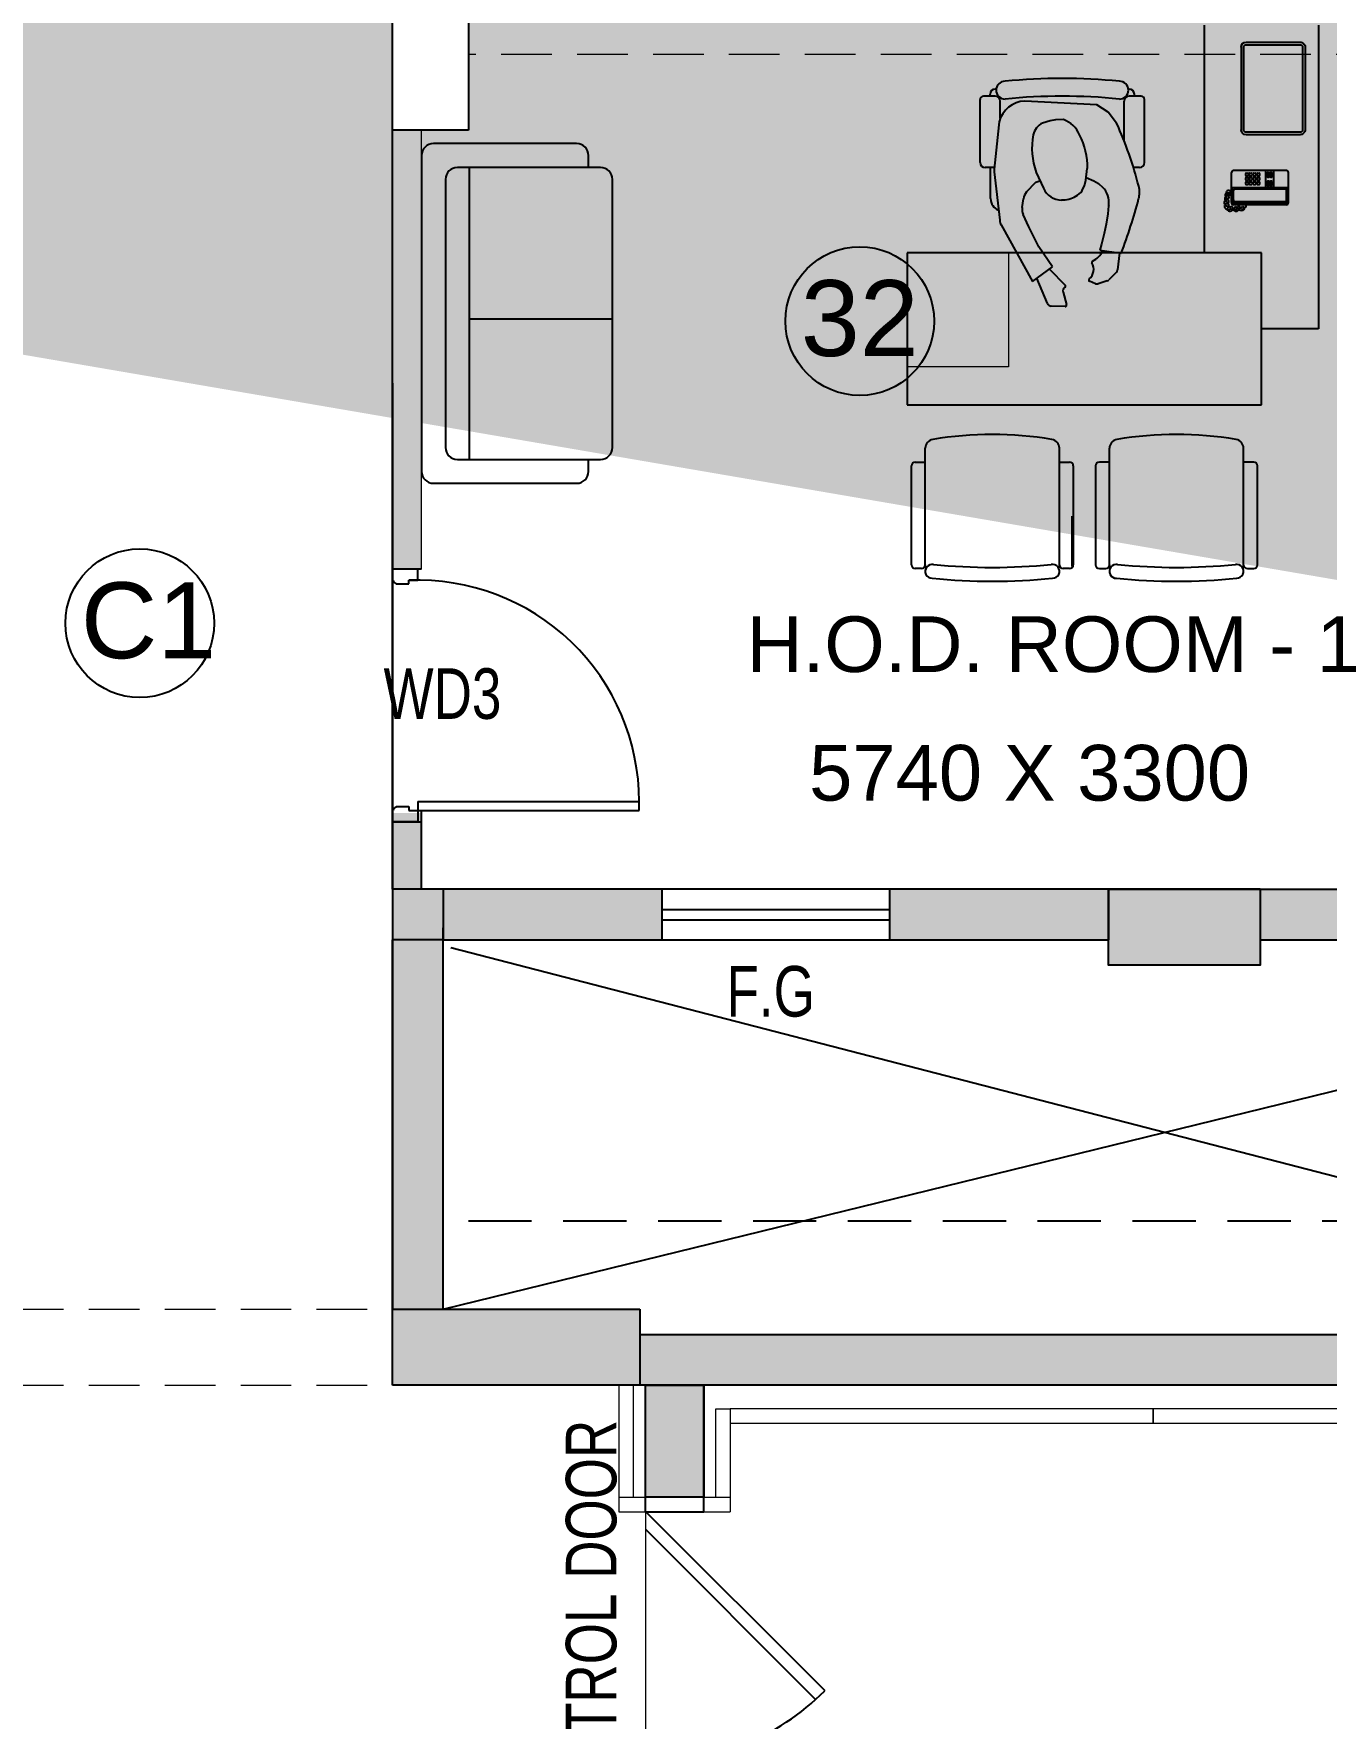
# Model space of a CAD drawing. Extents: x 11034434 to 11724204, y -4674497 to -3911811.
# Drawn here: x 11299033 to 11304142, y -4651018 to -4644360 of the extents above; entities that cross this region are included whole.
import ezdxf

# ---------------------------------------------------------------- set-up
doc = ezdxf.new("R2010")
doc.units = 0
doc.header["$MEASUREMENT"] = 0
for name, pattern in [('CENTER', [0]), ('DASHED', [0.75, 0.5, -0.25]), ('HIDDEN', [0.375, 0.25, -0.125])]:
    doc.linetypes.add(name, pattern=pattern)
doc.layers.get('0').update_dxf_attribs({"color": 251, "linetype": 'CONTINUOUS'})
doc.layers.add('0.0', color=251, linetype='CONTINUOUS', lineweight=0)
doc.layers.add('WALL PANEL', color=7, linetype='CONTINUOUS', lineweight=15)
for name, color, linetype in [('BEAM', 251, 'CONTINUOUS'), ('HATCH', 251, 'CONTINUOUS'), ('HS', 251, 'CONTINUOUS')]:
    doc.layers.add(name, color=color, linetype=linetype)
doc.styles.add('ARIAL', font='arial.ttf', dxfattribs={"width": 0.75})
doc.styles.get("Standard").update_dxf_attribs({"font": 'arial.ttf'})

# ---------------------------------------------------------------- blocks, each defined once
blk = doc.blocks.new('*U178')
at = {"layer": 'HATCH', "color": 251, "ltscale": 500}
blk.add_lwpolyline([(11053324, -3912520.4), (11053924, -3912520.4), (11053924, -3912820.4), (11053324, -3912820.4)], close=True, dxfattribs=at)

msp = doc.modelspace()

# ---------------------------------------------------------------- hatches: boundary and pattern name
at = {"ltscale": 500}
for points in [[(11300650.7, -4647942), (11300450.7, -4647942), (11300450.7, -4649402), (11300650.7, -4649402)], [(11301428.9, -4649502), (11306480.7, -4649502), (11306480.7, -4649702), (11301428.9, -4649702)]]:
    msp.add_hatch(color=256, dxfattribs=at).paths.add_polyline_path(points)
at = {"layer": 'HATCH', "ltscale": 500}
h = msp.add_hatch(color=251, dxfattribs=at)
h.dxf.hatch_style = 1
h.paths.add_polyline_path([(11284390.7, -4648802), (11284690.7, -4648802), (11284690.7, -4649702), (11284390.7, -4649702)])
h.paths.add_polyline_path([(11327800.7, -4652667), (11328700.7, -4652667), (11328700.7, -4652967), (11327800.7, -4652967)])
h.paths.add_polyline_path([(11302215.7, -4658732), (11302515.7, -4658732), (11302515.7, -4659632), (11302215.7, -4659632)])
h.paths.add_polyline_path([(11324600.7, -4658732), (11325200.7, -4658732), (11325200.7, -4659032), (11324600.7, -4659032)])
h.paths.add_polyline_path([(11280960.7, -4640612), (11281710.7, -4640612), (11281710.7, -4640912), (11280960.7, -4640912)])
h.paths.add_polyline_path([(11280960.7, -4644142), (11281860.7, -4644142), (11281860.7, -4644442), (11280960.7, -4644442)])
h.paths.add_polyline_path([(11317942.4, -4658632), (11318770.7, -4658632), (11318770.7, -4658932), (11317942.4, -4658932)])
h.paths.add_polyline_path([(11294185.7, -4658032), (11294485.7, -4658032), (11294485.7, -4658932), (11294185.7, -4658932)])
h.paths.add_polyline_path([(11288015.7, -4658182), (11288315.7, -4658182), (11288315.7, -4658932), (11288015.7, -4658932)])
h.paths.add_polyline_path([(11287690.7, -4658957), (11287990.7, -4658957), (11287990.7, -4659707), (11287690.7, -4659707)])
h.paths.add_polyline_path([(11280960.7, -4629742), (11281710.7, -4629742), (11281710.7, -4630042), (11280960.7, -4630042)])
h.paths.add_polyline_path([(11327800.7, -4629742), (11328700.7, -4629742), (11328700.7, -4630042), (11327800.7, -4630042)])
h.paths.add_polyline_path([(11280860.7, -4648802), (11281160.7, -4648802), (11281160.7, -4649702), (11280860.7, -4649702)])
h.paths.add_polyline_path([(11287690.7, -4658182), (11287990.7, -4658182), (11287990.7, -4658932), (11287690.7, -4658932)])
h.paths.add_polyline_path([(11327700.7, -4616012), (11328000.7, -4616012), (11328000.7, -4615033.7), (11327700.7, -4615033.7)])
h.paths.add_polyline_path([(11280960.7, -4637012), (11281710.7, -4637012), (11281710.7, -4637312), (11280960.7, -4637312)])
h.paths.add_polyline_path([(11309415.7, -4658732), (11309715.7, -4658732), (11309715.7, -4659632), (11309415.7, -4659632)])
h.paths.add_polyline_path([(11327800.7, -4609782), (11328700.7, -4609782), (11328700.7, -4610082), (11327800.7, -4610082)])
h.paths.add_polyline_path([(11327800.7, -4626142), (11328700.7, -4626142), (11328700.7, -4626442), (11327800.7, -4626442)])
h.paths.add_polyline_path([(11280960.7, -4633412), (11281710.7, -4633412), (11281710.7, -4633712), (11280960.7, -4633712)])
h.paths.add_polyline_path([(11313015.7, -4652702), (11313315.7, -4652702), (11313315.7, -4653602), (11313015.7, -4653602)])
h.paths.add_polyline_path([(11327800.7, -4633412), (11328700.7, -4633412), (11328700.7, -4633712), (11327800.7, -4633712)])
h.paths.add_polyline_path([(11286005.7, -4619012), (11286305.7, -4619012), (11286305.7, -4619612), (11286005.7, -4619612)])
h.paths.add_polyline_path([(11280960.7, -4619012), (11281860.7, -4619012), (11281860.7, -4619312), (11280960.7, -4619312)])
h.paths.add_polyline_path([(11327800.7, -4619012), (11328600.7, -4619012), (11328600.7, -4619312), (11327800.7, -4619312)])
h.paths.add_polyline_path([(11324600.7, -4647742), (11325299.6, -4647742), (11325299.6, -4648042), (11324600.7, -4648042)])
h.paths.add_polyline_path([(11321770.7, -4658632), (11322598.9, -4658632), (11322598.9, -4658932), (11321770.7, -4658932)])
h.paths.add_polyline_path([(11327800.7, -4640612), (11328700.7, -4640612), (11328700.7, -4640912), (11327800.7, -4640912)])
h.paths.add_polyline_path([(11286005.7, -4615412), (11286305.7, -4615412), (11286305.7, -4616012), (11286005.7, -4616012)])
h.paths.add_polyline_path([(11286330.7, -4615412), (11286630.7, -4615412), (11286630.7, -4616012), (11286330.7, -4616012)])
h.paths.add_polyline_path([(11282340.7, -4615112), (11282640.7, -4615112), (11282640.7, -4616012), (11282340.7, -4616012)])
h.paths.add_polyline_path([(11327800.7, -4658632), (11328700.7, -4658632), (11328700.7, -4658932), (11327800.7, -4658932)])
h.paths.add_polyline_path([(11300450.7, -4607482), (11300750.7, -4607482), (11300750.7, -4608382), (11300450.7, -4608382)])
h.paths.add_polyline_path([(11306480.7, -4607482), (11306780.7, -4607482), (11306780.7, -4608382), (11306480.7, -4608382)])
h.paths.add_polyline_path([(11284390.7, -4658182), (11284690.7, -4658182), (11284690.7, -4658932), (11284390.7, -4658932)])
h.paths.add_polyline_path([(11286330.7, -4619012), (11286630.7, -4619012), (11286630.7, -4619612), (11286330.7, -4619612)])
h.paths.add_polyline_path([(11297150.7, -4607482), (11297450.7, -4607482), (11297450.7, -4608382), (11297150.7, -4608382)])
h.paths.add_polyline_path([(11282340.7, -4609232), (11282640.7, -4609232), (11282640.7, -4609982), (11282340.7, -4609982)])
h.paths.add_polyline_path([(11286005.7, -4622612), (11286305.7, -4622612), (11286305.7, -4623212), (11286005.7, -4623212)])
h.paths.add_polyline_path([(11286330.7, -4623212), (11286630.7, -4623212), (11286630.7, -4622612), (11286330.7, -4622612)])
h.paths.add_polyline_path([(11284390.7, -4643692), (11284690.7, -4643692), (11284690.7, -4644442), (11284390.7, -4644442)])
h.paths.add_polyline_path([(11286005.7, -4609232), (11286305.7, -4609232), (11286305.7, -4609982), (11286005.7, -4609982)])
h.paths.add_polyline_path([(11283940.7, -4658957), (11284690.7, -4658957), (11284690.7, -4659257), (11283940.7, -4659257)])
h.paths.add_polyline_path([(11313015.7, -4658732), (11313315.7, -4658732), (11313315.7, -4659632), (11313015.7, -4659632)])
h.paths.add_polyline_path([(11284390.7, -4652702), (11284690.7, -4652702), (11284690.7, -4653452), (11284390.7, -4653452)])
h.paths.add_polyline_path([(11305815.7, -4658732), (11306115.7, -4658732), (11306115.7, -4659632), (11305815.7, -4659632)])
h.paths.add_polyline_path([(11327800.7, -4622612), (11328700.7, -4622612), (11328700.7, -4622912), (11327800.7, -4622912)])
h.paths.add_polyline_path([(11280960.7, -4626142), (11281710.7, -4626142), (11281710.7, -4626442), (11280960.7, -4626442)])
h.paths.add_polyline_path([(11321770.7, -4658957), (11322370.7, -4658957), (11322370.7, -4659257), (11321770.7, -4659257)])
h.paths.add_polyline_path([(11280685.7, -4658957), (11281435.7, -4658957), (11281435.7, -4659257), (11280685.7, -4659257)])
h.paths.add_polyline_path([(11318170.7, -4658957), (11318770.7, -4658957), (11318770.7, -4659257), (11318170.7, -4659257)])
h.paths.add_polyline_path([(11281860.7, -4622612), (11280960.7, -4622612), (11280960.7, -4622912), (11281860.7, -4622912)])
h.paths.add_polyline_path([(11294185.7, -4652702), (11294485.7, -4652702), (11294485.7, -4653602), (11294185.7, -4653602)])
h.paths.add_polyline_path([(11298615.7, -4658732), (11298915.7, -4658732), (11298915.7, -4659632), (11298615.7, -4659632)])
h.paths.add_polyline_path([(11318470.7, -4652702), (11318770.7, -4652702), (11318770.7, -4653602), (11318470.7, -4653602)])
h.paths.add_polyline_path([(11327800.7, -4644142), (11328700.7, -4644142), (11328700.7, -4644442), (11327800.7, -4644442)])
h.paths.add_polyline_path([(11327800.7, -4649402), (11328778.9, -4649402), (11328778.9, -4649702), (11327800.7, -4649702)])
h.paths.add_polyline_path([(11288760.7, -4609082), (11289060.7, -4609082), (11289060.7, -4609982), (11288760.7, -4609982)])
edge = h.paths.add_edge_path()
edge.add_line((11309265.7, -4609082), (11309265.7, -4609982))
edge.add_line((11321770.7, -4649702), (11322748.9, -4649702))
edge.add_line((11287690.7, -4643692), (11287690.7, -4644442))
edge.add_line((11309565.7, -4616012), (11309565.7, -4615112))
edge.add_line((11287990.7, -4653452), (11287990.7, -4652702))
edge.add_line((11288015.7, -4652702), (11288015.7, -4653452))
h.paths.add_polyline_path([(11306480.7, -4649402), (11307380.7, -4649402), (11307380.7, -4649702), (11306480.7, -4649702)], flags=17)
h.paths.add_polyline_path([(11291120.7, -4648802), (11291420.7, -4648802), (11291420.7, -4649702), (11291120.7, -4649702)], flags=17)
h.paths.add_polyline_path([(11288015.7, -4648952), (11288315.7, -4648952), (11288315.7, -4649702), (11288015.7, -4649702)], flags=17)
h.paths.add_polyline_path([(11288015.7, -4652702), (11288315.7, -4652702), (11288315.7, -4653452), (11288015.7, -4653452)], flags=17)
h.paths.add_polyline_path([(11296472.4, -4649402), (11297450.7, -4649402), (11297450.7, -4649702), (11296472.4, -4649702)], flags=17)
h.paths.add_polyline_path([(11298276.5, -4652702), (11299254.8, -4652702), (11299254.8, -4653002), (11298276.5, -4653002)], flags=17)
h.paths.add_polyline_path([(11311840.7, -4649402), (11312740.7, -4649402), (11312740.7, -4649702), (11311840.7, -4649702)], flags=17)
h.paths.add_polyline_path([(11300450.7, -4649402), (11301428.9, -4649402), (11301428.9, -4649702), (11300450.7, -4649702)], flags=17)
h.paths.add_polyline_path([(11317870.7, -4649402), (11318770.7, -4649402), (11318770.7, -4649702), (11317870.7, -4649702)], flags=17)
h.paths.add_polyline_path([(11287690.7, -4648952), (11287990.7, -4648952), (11287990.7, -4649702), (11287690.7, -4649702)], flags=17)
h.paths.add_polyline_path([(11287690.7, -4652702), (11287990.7, -4652702), (11287990.7, -4653452), (11287690.7, -4653452)], flags=17)
h.paths.add_polyline_path([(11311840.7, -4622612), (11312740.7, -4622612), (11312740.7, -4622912), (11311840.7, -4622912)], flags=17)
h.paths.add_polyline_path([(11306480.7, -4615412), (11306780.7, -4615412), (11306780.7, -4616012), (11306480.7, -4616012)], flags=16)
h.paths.add_polyline_path([(11306480.7, -4629742), (11307380.7, -4629742), (11307380.7, -4630042), (11306480.7, -4630042)], flags=17)
h.paths.add_polyline_path([(11303250.7, -4613552), (11303850.7, -4613552), (11303850.7, -4613852), (11303250.7, -4613852)], flags=17)
h.paths.add_polyline_path([(11303250.7, -4615712), (11303850.7, -4615712), (11303850.7, -4616012), (11303250.7, -4616012)], flags=16)
h.paths.add_polyline_path([(11311840.7, -4644142), (11312740.7, -4644142), (11312740.7, -4644442), (11311840.7, -4644442)], flags=17)
h.paths.add_polyline_path([(11287690.7, -4643692), (11287990.7, -4643692), (11287990.7, -4644442), (11287690.7, -4644442)], flags=17)
h.paths.add_polyline_path([(11297450.7, -4633712), (11296550.7, -4633712), (11296550.7, -4633412), (11297450.7, -4633412)], flags=17)
h.paths.add_polyline_path([(11290520.7, -4640612), (11291420.7, -4640612), (11291420.7, -4640912), (11290520.7, -4640912)], flags=17)
h.paths.add_polyline_path([(11297150.7, -4643842), (11297450.7, -4643842), (11297450.7, -4644742), (11297150.7, -4644742)], flags=17)
h.paths.add_polyline_path([(11290520.7, -4644142), (11291420.7, -4644142), (11291420.7, -4644442), (11290520.7, -4644442)], flags=17)
h.paths.add_polyline_path([(11306480.7, -4640612), (11307380.7, -4640612), (11307380.7, -4640912), (11306480.7, -4640912)], flags=17)
h.paths.add_polyline_path([(11288015.7, -4643692), (11288315.7, -4643692), (11288315.7, -4644442), (11288015.7, -4644442)], flags=17)
h.paths.add_polyline_path([(11290520.7, -4637012), (11291420.7, -4637012), (11291420.7, -4637312), (11290520.7, -4637312)], flags=17)
h.paths.add_polyline_path([(11311840.7, -4626142), (11312740.7, -4626142), (11312740.7, -4626442), (11311840.7, -4626442)], flags=17)
h.paths.add_polyline_path([(11311840.7, -4637012), (11312740.7, -4637012), (11312740.7, -4637312), (11311840.7, -4637312)], flags=17)
h.paths.add_polyline_path([(11311840.7, -4633412), (11312740.7, -4633412), (11312740.7, -4633712), (11311840.7, -4633712)], flags=17)
h.paths.add_polyline_path([(11315340.7, -4647742), (11315940.7, -4647742), (11315940.7, -4648042), (11315340.7, -4648042)], flags=17)
h.paths.add_polyline_path([(11321770.7, -4629742), (11322670.7, -4629742), (11322670.7, -4630042), (11321770.7, -4630042)], flags=17)
h.paths.add_polyline_path([(11317870.7, -4629742), (11318770.7, -4629742), (11318770.7, -4630042), (11317870.7, -4630042)], flags=17)
h.paths.add_polyline_path([(11300450.7, -4636712), (11300750.7, -4636712), (11300750.7, -4637612), (11300450.7, -4637612)], flags=17)
h.paths.add_polyline_path([(11306480.7, -4637012), (11307380.7, -4637012), (11307380.7, -4637312), (11306480.7, -4637312)], flags=17)
h.paths.add_polyline_path([(11321770.7, -4649402), (11322748.9, -4649402), (11322748.9, -4649702), (11321770.7, -4649702)], flags=17)
h.paths.add_polyline_path([(11297150.7, -4636712), (11297450.7, -4636712), (11297450.7, -4637612), (11297150.7, -4637612)], flags=17)
h.paths.add_polyline_path([(11318470.7, -4636712), (11318770.7, -4636712), (11318770.7, -4637612), (11318470.7, -4637612)], flags=17)
h.paths.add_polyline_path([(11300450.7, -4629742), (11301350.7, -4629742), (11301350.7, -4630042), (11300450.7, -4630042)], flags=17)
h.paths.add_polyline_path([(11313568.2, -4615712), (11314468.2, -4615712), (11314468.2, -4616012), (11313568.2, -4616012)], flags=17)
h.paths.add_polyline_path([(11317870.7, -4615712), (11318770.7, -4615712), (11318770.7, -4616012), (11317870.7, -4616012)], flags=17)
h.paths.add_polyline_path([(11321770.7, -4615712), (11322670.7, -4615712), (11322670.7, -4616012), (11321770.7, -4616012)], flags=17)
h.paths.add_polyline_path([(11306480.7, -4633412), (11307380.7, -4633412), (11307380.7, -4633712), (11306480.7, -4633712)], flags=17)
h.paths.add_polyline_path([(11300450.7, -4633412), (11301350.7, -4633412), (11301350.7, -4633712), (11300450.7, -4633712)], flags=17)
h.paths.add_polyline_path([(11294020.7, -4647742), (11294620.7, -4647742), (11294620.7, -4648042), (11294020.7, -4648042)], flags=17)
h.paths.add_polyline_path([(11306480.7, -4622612), (11307380.7, -4622612), (11307380.7, -4622912), (11306480.7, -4622912)], flags=17)
h.paths.add_polyline_path([(11290520.7, -4633412), (11291420.7, -4633412), (11291420.7, -4633712), (11290520.7, -4633712)], flags=17)
h.paths.add_polyline_path([(11321770.7, -4633412), (11322670.7, -4633412), (11322670.7, -4633712), (11321770.7, -4633712)], flags=17)
h.paths.add_polyline_path([(11317870.7, -4633412), (11318770.7, -4633412), (11318770.7, -4633712), (11317870.7, -4633712)], flags=17)
h.paths.add_polyline_path([(11321770.7, -4636712), (11322070.7, -4636712), (11322070.7, -4637612), (11321770.7, -4637612)], flags=17)
h.paths.add_polyline_path([(11300450.7, -4640312), (11300750.7, -4640312), (11300750.7, -4641212), (11300450.7, -4641212)], flags=17)
h.paths.add_polyline_path([(11321770.7, -4643842), (11322070.7, -4643842), (11322070.7, -4644742), (11321770.7, -4644742)], flags=17)
h.paths.add_polyline_path([(11306480.7, -4626142), (11307380.7, -4626142), (11307380.7, -4626442), (11306480.7, -4626442)], flags=17)
h.paths.add_polyline_path([(11318470.7, -4625842), (11318770.7, -4625842), (11318770.7, -4626742), (11318470.7, -4626742)], flags=17)
h.paths.add_polyline_path([(11321770.7, -4625842), (11322070.7, -4625842), (11322070.7, -4626742), (11321770.7, -4626742)], flags=17)
h.paths.add_polyline_path([(11296550.7, -4629742), (11297450.7, -4629742), (11297450.7, -4630042), (11296550.7, -4630042)], flags=17)
h.paths.add_polyline_path([(11311645.4, -4629741.8), (11312740.7, -4629742), (11312740.7, -4630042), (11311645.4, -4630041.8)], flags=17)
h.paths.add_polyline_path([(11290520.7, -4629742), (11291420.7, -4629742), (11291420.7, -4630042), (11290520.7, -4630042)], flags=17)
h.paths.add_polyline_path([(11305476.5, -4652702), (11306454.8, -4652702), (11306454.8, -4653002), (11305476.5, -4653002)], flags=17)
h.paths.add_polyline_path([(11297150.7, -4640312), (11297450.7, -4640312), (11297450.7, -4641212), (11297150.7, -4641212)], flags=17)
h.paths.add_polyline_path([(11293005.7, -4609982), (11293305.7, -4609982), (11293305.7, -4609182), (11293005.7, -4609182)], flags=17)
h.paths.add_polyline_path([(11321770.7, -4622312), (11322070.7, -4622312), (11322070.7, -4623212), (11321770.7, -4623212)], flags=17)
h.paths.add_polyline_path([(11297150.7, -4612952), (11297450.7, -4612952), (11297450.7, -4613852), (11297150.7, -4613852)], flags=17)
h.paths.add_polyline_path([(11311840.7, -4619012), (11312740.7, -4619012), (11312740.7, -4619312), (11311840.7, -4619312)], flags=17)
h.paths.add_polyline_path([(11306480.7, -4612952), (11306780.7, -4612952), (11306780.7, -4613852), (11306480.7, -4613852)], flags=17)
h.paths.add_polyline_path([(11293005.7, -4615112), (11293305.7, -4615112), (11293305.7, -4616012), (11293005.7, -4616012)], flags=17)
h.paths.add_polyline_path([(11309265.7, -4615112), (11309565.7, -4615112), (11309565.7, -4616012), (11309265.7, -4616012)], flags=16)
h.paths.add_polyline_path([(11290520.7, -4619012), (11291420.7, -4619012), (11291420.7, -4619312), (11290520.7, -4619312)], flags=17)
h.paths.add_polyline_path([(11300450.7, -4619012), (11301095.7, -4619012), (11301095.7, -4619312), (11300450.7, -4619312)], flags=17)
h.paths.add_polyline_path([(11288760.7, -4615112), (11289060.7, -4615112), (11289060.7, -4616012), (11288760.7, -4616012)], flags=17)
h.paths.add_polyline_path([(11318470.7, -4609082), (11318770.7, -4609082), (11318770.7, -4609982), (11318470.7, -4609982)], flags=17)
h.paths.add_polyline_path([(11297150.7, -4615112), (11297450.7, -4615112), (11297450.7, -4616012), (11297150.7, -4616012)], flags=17)
h.paths.add_polyline_path([(11313868.2, -4609082), (11314168.2, -4609082), (11314168.2, -4609982), (11313868.2, -4609982)], flags=17)
h.paths.add_polyline_path([(11321770.7, -4619012), (11322670.7, -4619012), (11322670.7, -4619312), (11321770.7, -4619312)], flags=17)
h.paths.add_polyline_path([(11297150.7, -4625842), (11297450.7, -4625842), (11297450.7, -4626742), (11297150.7, -4626742)], flags=17)
h.paths.add_polyline_path([(11290520.7, -4622612), (11291420.7, -4622612), (11291420.7, -4622912), (11290520.7, -4622912)], flags=17)
h.paths.add_polyline_path([(11309265.7, -4609082), (11309565.7, -4609082), (11309565.7, -4609982), (11309265.7, -4609982)], flags=17)
h.paths.add_polyline_path([(11317870.7, -4619012), (11318770.7, -4619012), (11318770.7, -4619312), (11317870.7, -4619312)], flags=17)
h.paths.add_polyline_path([(11321770.7, -4609082), (11322070.7, -4609082), (11322070.7, -4609982), (11321770.7, -4609982)], flags=17)
h.paths.add_polyline_path([(11309076.5, -4652702), (11310054.8, -4652702), (11310054.8, -4653002), (11309076.5, -4653002)], flags=17)
h.paths.add_polyline_path([(11306480.7, -4619012), (11307380.7, -4619012), (11307380.7, -4619312), (11306480.7, -4619312)], flags=17)
h.paths.add_polyline_path([(11306480.7, -4644142), (11307380.7, -4644142), (11307380.7, -4644442), (11306480.7, -4644442)], flags=17)
h.paths.add_polyline_path([(11300450.7, -4622312), (11300750.7, -4622312), (11300750.7, -4623212), (11300450.7, -4623212)], flags=17)
h.paths.add_polyline_path([(11311840.7, -4640612), (11312740.7, -4640612), (11312740.7, -4640912), (11311840.7, -4640912)], flags=17)
h.paths.add_polyline_path([(11297150.7, -4623212), (11297450.7, -4623212), (11297450.7, -4622314.4), (11297150.7, -4622314.4)], flags=17)
h.paths.add_polyline_path([(11318470.7, -4640312), (11318770.7, -4640312), (11318770.7, -4641212), (11318470.7, -4641212)], flags=17)
h.paths.add_polyline_path([(11300450.7, -4643842), (11300750.7, -4643842), (11300750.7, -4644742), (11300450.7, -4644742)], flags=17)
h.paths.add_polyline_path([(11321770.7, -4640312), (11322070.7, -4640312), (11322070.7, -4641212), (11321770.7, -4641212)], flags=17)
h.paths.add_polyline_path([(11296472.4, -4619012), (11297450.7, -4619012), (11297450.7, -4619312), (11296472.4, -4619312)], flags=17)
h.paths.add_polyline_path([(11318470.7, -4643842), (11318770.7, -4643842), (11318770.7, -4644742), (11318470.7, -4644742)], flags=17)
h.paths.add_polyline_path([(11300450.7, -4625842), (11300750.7, -4625842), (11300750.7, -4626742), (11300450.7, -4626742)], flags=17)
h.paths.add_polyline_path([(11290520.7, -4626142), (11291420.7, -4626142), (11291420.7, -4626442), (11290520.7, -4626442)], flags=17)
h.paths.add_polyline_path([(11318470.7, -4622312), (11318770.7, -4622312), (11318770.7, -4623212), (11318470.7, -4623212)], flags=17)
h.paths.add_polyline_path([(11322070.7, -4652759.1), (11321770.7, -4652759.1), (11321770.7, -4653680.2), (11322070.7, -4653680.2)])
h = msp.add_hatch(color=251, dxfattribs=at)
h.dxf.hatch_style = 1
h.paths.add_polyline_path([(11303280.7, -4647742), (11303880.7, -4647742), (11303880.7, -4648042), (11303280.7, -4648042)])
at = {"layer": 'HS', "lineweight": -3, "ltscale": 500}
h = msp.add_hatch(color=256, dxfattribs=at)
h.dxf.hatch_style = 1
h.paths.add_polyline_path([(11300450.7, -4644475.1), (11300450.7, -4646173.1), (11300565.7, -4646182.9), (11300450.7, -4646173.1)])
h.paths.add_polyline_path([(11300450.7, -4646475.1), (11300450.7, -4644742), (11300565.7, -4644742), (11300565.7, -4646475.1)])
h = msp.add_hatch(color=256, dxfattribs=at)
h.dxf.hatch_style = 1
h.paths.add_polyline_path([(11300450.7, -4645742), (11300450.7, -4647439.9), (11300565.7, -4647449.7), (11300450.7, -4647439.9)])
h.paths.add_polyline_path([(11300450.7, -4647742), (11300450.7, -4647439.9), (11300565.7, -4647439.9), (11300565.7, -4647742)])
h = msp.add_hatch(color=256, dxfattribs=at)
h.dxf.hatch_style = 1
h.paths.add_polyline_path([(11300450.7, -4647942), (11300650.7, -4647942), (11300650.7, -4647742), (11300450.7, -4647742)])
h = msp.add_hatch(color=256, dxfattribs=at)
h.dxf.hatch_style = 1
h.paths.add_polyline_path([(11302415.7, -4647942), (11303280.7, -4647942), (11303280.7, -4647742), (11302415.7, -4647742)])
h.paths.add_polyline_path([(11301515.7, -4647742), (11300650.7, -4647742), (11300650.7, -4647942), (11301515.7, -4647942)])
h = msp.add_hatch(color=256, dxfattribs=at)
h.dxf.hatch_style = 1
h.paths.add_polyline_path([(11304780.7, -4647942), (11304780.7, -4647742), (11303880.7, -4647742), (11303880.7, -4647942)])
at = {"layer": 'HS', "linetype": 'CENTER', "ltscale": 500, "true_color": 0x636466}
h = msp.add_hatch(color=251, dxfattribs=at)
h.dxf.hatch_style = 1
h.paths.add_polyline_path([(11301680.7, -4649702), (11301450.7, -4649702), (11301450.7, -4650144.8), (11301680.7, -4650144.8)])
h.paths.add_polyline_path([(11301450.7, -4652702), (11301680.7, -4652702), (11301680.7, -4652259.1), (11301450.7, -4652259.1)])

# ---------------------------------------------------------------- linework, layer by layer
at = {"lineweight": 25, "ltscale": 500}
for p, q in [((11300450.7, -4647742), (11300450.7, -4643842)), ((11300750.7, -4643842), (11300750.7, -4644742)), ((11300750.7, -4644742), (11300450.7, -4644742)), ((11301515.7, -4647742), (11301515.7, -4647942)), ((11303880.7, -4647742), (11301965.7, -4647742)), ((11302415.7, -4647742), (11302415.7, -4647942)), ((11303280.7, -4648042), (11303280.7, -4647742)), ((11303880.7, -4647742), (11303880.7, -4648042)), ((11300650.7, -4649402), (11300650.7, -4647893.7)), ((11300650.7, -4647942), (11300450.7, -4647942)), ((11300450.7, -4649702), (11300450.7, -4647942)), ((11303880.7, -4648042), (11303280.7, -4648042)), ((11301215.7, -4648110.3), (11301215.7, -4648111.1)), ((11300450.7, -4649402), (11301428.9, -4649402)), ((11301428.9, -4649402), (11301428.9, -4649702)), ((11301428.9, -4649502), (11306480.7, -4649502)), ((11306480.7, -4649702), (11300450.7, -4649702))]:
    msp.add_line(p, q, dxfattribs=at)
at = {"lineweight": 25}
for p, q in [((11303660.5, -4645227), (11303660.5, -4644327)), ((11304110.5, -4644327), (11304110.5, -4645527)), ((11303804.8, -4644413.9), (11303804.8, -4644739.9)), ((11303814.8, -4644413.9), (11303814.8, -4644739.9)), ((11303824.8, -4644393.9), (11304037.8, -4644393.9)), ((11303824.8, -4644403.9), (11304037.8, -4644403.9)), ((11304047.8, -4644413.9), (11304047.8, -4644739.9)), ((11304057.8, -4644413.9), (11304057.8, -4644739.9)), ((11302836.8, -4644579.5), (11302833.4, -4644579.5)), ((11303362.4, -4644579.5), (11303359, -4644579.5)), ((11302772.9, -4644869.5), (11302772.9, -4644621)), ((11302833, -4644607.3), (11302786.6, -4644607.3)), ((11302812.9, -4644607.3), (11302812.9, -4644600)), ((11302852.9, -4644694.6), (11302852.9, -4644627.2)), ((11303234.1, -4644642), (11302949.9, -4644626.6)), ((11303278.9, -4644670.1), (11303234.1, -4644642)), ((11303342.9, -4644785), (11303342.9, -4644627.2)), ((11303409.3, -4644607.3), (11303362.8, -4644607.3)), ((11303382.9, -4644607.3), (11303382.9, -4644600)), ((11303422.9, -4644869.5), (11303422.9, -4644621)), ((11302846.7, -4644720.3), (11302828.6, -4644896)), ((11302848.1, -4644709), (11302846.7, -4644720.3)), ((11303049.8, -4644704.3), (11303020.2, -4644713.7)), ((11303071.5, -4644700.7), (11303049.8, -4644704.3)), ((11303102.5, -4644699.9), (11303071.5, -4644700.7)), ((11303312.9, -4644713.4), (11303278.9, -4644670.1)), ((11304037.8, -4644749.9), (11303824.8, -4644749.9)), ((11304037.8, -4644759.9), (11303824.8, -4644759.9)), ((11302829.2, -4644889.5), (11302792.9, -4644889.5)), ((11302814.8, -4645012.2), (11302814.8, -4644889.5)), ((11302828.6, -4644906.8), (11302850.6, -4645098)), ((11302995.1, -4644909.3), (11303024.3, -4644971.4)), ((11303191, -4644938.8), (11303196.8, -4644893.3)), ((11303402.9, -4644889.5), (11303379.4, -4644889.5)), ((11303766.9, -4645027.1), (11303766.9, -4644908.4)), ((11303983.9, -4644901.4), (11303774.9, -4644901.4)), ((11303822.9, -4644921.4), (11303822.9, -4644913.4)), ((11303824.9, -4644911.4), (11303830.9, -4644911.4)), ((11303830.9, -4644923.4), (11303824.9, -4644923.4)), ((11303832.9, -4644913.4), (11303832.9, -4644921.4)), ((11303837.9, -4644921.4), (11303837.9, -4644913.4)), ((11303839.9, -4644911.4), (11303845.9, -4644911.4)), ((11303845.9, -4644923.4), (11303839.9, -4644923.4)), ((11303847.9, -4644913.4), (11303847.9, -4644921.4)), ((11303852.9, -4644921.4), (11303852.9, -4644913.4)), ((11303854.9, -4644911.4), (11303860.9, -4644911.4)), ((11303860.9, -4644923.4), (11303854.9, -4644923.4)), ((11303862.9, -4644913.4), (11303862.9, -4644921.4)), ((11303867.9, -4644921.4), (11303867.9, -4644913.4)), ((11303869.9, -4644911.4), (11303875.9, -4644911.4)), ((11303875.9, -4644923.4), (11303869.9, -4644923.4)), ((11303877.9, -4644913.4), (11303877.9, -4644921.4)), ((11303901.9, -4644969.4), (11303901.9, -4644901.4)), ((11303908.9, -4644926.4), (11303908.9, -4644910.4)), ((11303910.9, -4644908.4), (11303913.9, -4644908.4)), ((11303915.9, -4644910.4), (11303915.9, -4644926.4)), ((11303920.4, -4644926.4), (11303920.4, -4644910.4)), ((11303922.4, -4644908.4), (11303925.4, -4644908.4)), ((11303927.4, -4644910.4), (11303927.4, -4644926.4)), ((11303934.4, -4644969.4), (11303934.4, -4644901.4)), ((11303991.9, -4645029.4), (11303991.9, -4644908.4)), ((11302957.1, -4644985.8), (11302993, -4644946.8)), ((11302993, -4644946.8), (11303009.6, -4644941.4)), ((11303175.9, -4644981.4), (11303186, -4644961.9)), ((11303186, -4644961.9), (11303191, -4644938.8)), ((11303192.3, -4644929), (11303222.3, -4644942.4)), ((11303222.3, -4644942.4), (11303241.8, -4644952.5)), ((11303241.8, -4644952.5), (11303257.7, -4644967.7)), ((11303991.9, -4644969.4), (11303766.9, -4644969.4)), ((11303769.9, -4645029.4), (11303769.9, -4644969.4)), ((11303774.4, -4645017.4), (11303774.4, -4644981.4)), ((11303779.9, -4644974.5), (11303779.9, -4644969.4)), ((11303977.4, -4644974.4), (11303781.4, -4644974.4)), ((11303822.9, -4644938.4), (11303822.9, -4644930.4)), ((11303822.9, -4644955.4), (11303822.9, -4644947.4)), ((11303824.9, -4644928.4), (11303830.9, -4644928.4)), ((11303830.9, -4644940.4), (11303824.9, -4644940.4)), ((11303824.9, -4644945.4), (11303830.9, -4644945.4)), ((11303830.9, -4644957.4), (11303824.9, -4644957.4)), ((11303832.9, -4644930.4), (11303832.9, -4644938.4)), ((11303832.9, -4644947.4), (11303832.9, -4644955.4)), ((11303837.9, -4644938.4), (11303837.9, -4644930.4)), ((11303837.9, -4644955.4), (11303837.9, -4644947.4)), ((11303839.9, -4644928.4), (11303845.9, -4644928.4)), ((11303845.9, -4644940.4), (11303839.9, -4644940.4)), ((11303839.9, -4644945.4), (11303845.9, -4644945.4)), ((11303845.9, -4644957.4), (11303839.9, -4644957.4)), ((11303847.9, -4644930.4), (11303847.9, -4644938.4)), ((11303847.9, -4644947.4), (11303847.9, -4644955.4)), ((11303852.9, -4644938.4), (11303852.9, -4644930.4)), ((11303852.9, -4644955.4), (11303852.9, -4644947.4)), ((11303854.9, -4644928.4), (11303860.9, -4644928.4)), ((11303860.9, -4644940.4), (11303854.9, -4644940.4)), ((11303854.9, -4644945.4), (11303860.9, -4644945.4)), ((11303860.9, -4644957.4), (11303854.9, -4644957.4)), ((11303862.9, -4644930.4), (11303862.9, -4644938.4)), ((11303862.9, -4644947.4), (11303862.9, -4644955.4)), ((11303867.9, -4644938.4), (11303867.9, -4644930.4)), ((11303867.9, -4644955.4), (11303867.9, -4644947.4)), ((11303869.9, -4644928.4), (11303875.9, -4644928.4)), ((11303875.9, -4644940.4), (11303869.9, -4644940.4)), ((11303869.9, -4644945.4), (11303875.9, -4644945.4)), ((11303875.9, -4644957.4), (11303869.9, -4644957.4)), ((11303877.9, -4644930.4), (11303877.9, -4644938.4)), ((11303877.9, -4644947.4), (11303877.9, -4644955.4)), ((11303908.9, -4644960.4), (11303908.9, -4644944.4)), ((11303913.9, -4644928.4), (11303910.9, -4644928.4)), ((11303910.9, -4644942.4), (11303913.9, -4644942.4)), ((11303913.9, -4644962.4), (11303910.9, -4644962.4)), ((11303915.9, -4644944.4), (11303915.9, -4644960.4)), ((11303920.4, -4644960.4), (11303920.4, -4644944.4)), ((11303925.4, -4644928.4), (11303922.4, -4644928.4)), ((11303922.4, -4644942.4), (11303925.4, -4644942.4)), ((11303925.4, -4644962.4), (11303922.4, -4644962.4)), ((11303927.4, -4644944.4), (11303927.4, -4644960.4)), ((11303978.9, -4644974.5), (11303978.9, -4644969.4)), ((11303984.4, -4645017.4), (11303984.4, -4644981.4)), ((11303988.9, -4645029.4), (11303988.9, -4644969.4)), ((11302939.6, -4645047.9), (11302944.3, -4645012.9)), ((11303281.1, -4645040.3), (11303277.6, -4645072.1)), ((11303281.5, -4645038), (11303281.1, -4645040.3)), ((11303991.9, -4645029.4), (11303766.9, -4645029.4)), ((11303983.9, -4645036.4), (11303774.9, -4645036.4)), ((11303779.9, -4645029.4), (11303779.9, -4645024.2)), ((11303977.4, -4645024.4), (11303781.4, -4645024.4)), ((11303978.9, -4645029.4), (11303978.9, -4645024.2)), ((11302856.5, -4645116.4), (11302979.7, -4645340)), ((11302965.8, -4645124.3), (11302943.6, -4645075.4)), ((11303271.1, -4645113.2), (11303263.9, -4645150)), ((11303277.6, -4645072.1), (11303271.1, -4645113.2)), ((11303005.6, -4645202.2), (11302965.8, -4645124.3)), ((11303263.9, -4645150), (11303253.1, -4645191.9)), ((11303885.5, -4645227), (11302485.5, -4645227)), ((11302485.5, -4645227), (11302485.5, -4645827)), ((11303059, -4645282.2), (11303005.6, -4645202.2)), ((11303253.1, -4645191.9), (11303246.7, -4645216.6)), ((11303246.7, -4645216.6), (11303330.8, -4645227.8)), ((11303324, -4645227.1), (11303315.9, -4645294.1)), ((11303885.5, -4645827), (11303885.5, -4645227)), ((11302979.7, -4645340), (11303059, -4645282.2)), ((11303047.5, -4645291), (11303109.1, -4645353.8)), ((11303311.7, -4645302.8), (11303281.7, -4645333.1)), ((11303039.2, -4645426.1), (11302997.7, -4645327.2)), ((11303101, -4645382), (11303115.1, -4645431.3)), ((11303108.5, -4645362.3), (11303106.8, -4645363.7)), ((11303229.6, -4645348.5), (11303205.4, -4645338.4)), ((11303275.8, -4645336.8), (11303240.2, -4645348.8)), ((11303109.4, -4645438.6), (11303054.5, -4645436.7)), ((11304110.5, -4645527), (11303885.5, -4645527)), ((11300450.7, -4645742), (11300450.7, -4649402)), ((11302485.5, -4645827), (11303885.5, -4645827)), ((11302516.6, -4646053.7), (11302556.6, -4646053.7)), ((11302556.6, -4646459.3), (11302556.6, -4645998.5)), ((11303086.6, -4646459.3), (11303086.6, -4645998.5)), ((11303086.6, -4646053.7), (11303126.6, -4646053.7)), ((11303284.5, -4646053.7), (11303244.5, -4646053.7)), ((11303284.5, -4646459.3), (11303284.5, -4645998.5)), ((11303814.5, -4646459.3), (11303814.5, -4645998.5)), ((11303854.5, -4646053.7), (11303814.5, -4646053.7)), ((11302501.6, -4646459.3), (11302501.6, -4646068.7)), ((11303141.6, -4646068.7), (11303141.6, -4646459.3)), ((11303229.5, -4646068.7), (11303229.5, -4646459.3)), ((11303869.5, -4646459.3), (11303869.5, -4646068.7)), ((11303135.3, -4646266.8), (11303135.3, -4646466.8)), ((11302541.6, -4646474.3), (11302516.6, -4646474.3)), ((11303126.6, -4646474.3), (11303101.6, -4646474.3)), ((11303244.5, -4646474.3), (11303269.5, -4646474.3)), ((11303829.5, -4646474.3), (11303854.5, -4646474.3)), ((11300565.7, -4647742), (11300565.7, -4647430.1)), ((11303280.7, -4647742), (11300450.7, -4647742)), ((11300650.7, -4647742), (11300650.7, -4647942)), ((11303280.7, -4647742), (11303280.7, -4647942)), ((11303880.7, -4647742), (11306480.7, -4647742)), ((11300650.7, -4647942), (11303280.7, -4647942)), ((11300650.7, -4649402), (11306480.7, -4647972)), ((11300680.7, -4647972), (11306480.7, -4649472)), ((11303880.7, -4647942), (11306480.7, -4647942)), ((11301450.7, -4650202), (11301450.7, -4649702)), ((11301680.7, -4650202), (11301680.7, -4649702)), ((11301450.7, -4650202), (11301680.7, -4650202)), ((11301452.4, -4650202), (11302159.6, -4650909.1)), ((11301451.6, -4650271.8), (11302123.3, -4650943.5))]:
    msp.add_line(p, q, dxfattribs=at)
for p, q in [((11300565.7, -4644842), (11300565.7, -4646090.3)), ((11301178.5, -4644794.8), (11300612.8, -4644794.8)), ((11301225.6, -4644889.1), (11301225.6, -4644842)), ((11301272.7, -4644889.1), (11300707.1, -4644889.1)), ((11300754.2, -4644889.1), (11300754.2, -4646043.1)), ((11300659.9, -4644936.2), (11300659.9, -4645996)), ((11301319.9, -4645996), (11301319.9, -4644936.2)), ((11300754.2, -4645488), (11301319.9, -4645488)), ((11300707.1, -4646043.1), (11301272.7, -4646043.1)), ((11301225.6, -4646090.3), (11301225.6, -4646043.1)), ((11300612.8, -4646137.4), (11301178.5, -4646137.4))]:
    msp.add_line(p, q)
at = {"color": 1, "lineweight": 25}
for p, q in [((11300450.7, -4646475.1), (11300565.7, -4646475.1)), ((11300450.7, -4646520.1), (11300453.2, -4646520.1)), ((11300515.7, -4646535.1), (11300515.7, -4646520.1)), ((11300515.7, -4646520.1), (11300550.7, -4646520.1)), ((11300550.7, -4646520.1), (11300550.7, -4646475.1)), ((11300465.7, -4646535.1), (11300465.7, -4646532.6)), ((11300465.7, -4646535.1), (11300515.7, -4646535.1)), ((11300450.7, -4647430.1), (11300453.2, -4647430.1)), ((11300465.7, -4647415.1), (11300465.7, -4647417.6)), ((11300465.7, -4647415.1), (11300515.7, -4647415.1)), ((11300515.7, -4647415.1), (11300515.7, -4647430.1)), ((11300515.7, -4647430.1), (11301425.7, -4647430.1)), ((11300550.7, -4647395.1), (11301425.7, -4647395.1)), ((11300550.7, -4647395.1), (11300550.7, -4647475.1)), ((11301425.7, -4647430.1), (11301425.7, -4647395.1)), ((11300450.7, -4647475.1), (11300565.7, -4647475.1)), ((11300550.7, -4647475.1), (11300450.7, -4647475.1))]:
    msp.add_line(p, q, dxfattribs=at)
at = {"lineweight": 25, "ltscale": 2}
for p, q in [((11301515.7, -4647822), (11302415.7, -4647822)), ((11301515.7, -4647862), (11302415.7, -4647862))]:
    msp.add_line(p, q, dxfattribs=at)
at = {"linetype": 'DASHED', "lineweight": 25, "ltscale": 500}
msp.add_line((11300750.7, -4649052), (11306030.7, -4649052), dxfattribs=at)
at = {"color": 251, "linetype": 'CENTER', "ltscale": 500}
for p, q in [((11301450.7, -4649702), (11301680.7, -4649702)), ((11301450.7, -4650144.8), (11301450.7, -4649702)), ((11301680.7, -4649702), (11301680.7, -4650144.8))]:
    msp.add_line(p, q, dxfattribs=at)
at = {"color": 5, "linetype": 'CENTER', "ltscale": 500}
msp.add_line((11301680.7, -4650144.8), (11301450.7, -4650144.8), dxfattribs=at)
at = {"lineweight": -3, "ltscale": 500}
for centre in [(11302297.6, -4645496.3), (11299451.9, -4646690.5)]:
    msp.add_circle(centre, 293.8, dxfattribs=at)
for centre, radius, start, end in [((11302833.4, -4644600), 20.5, 90, 180), ((11302871.8, -4644583.5), 35.2, 90, 270), ((11303097.9, -4646874.6), 2337.2, 84.44787, 95.55213), ((11303324.1, -4644583.5), 35.2, 270, 90), ((11303362.4, -4644600), 20.5, 0, 90), ((11302786.6, -4644621), 13.7, 90, 180), ((11302833, -4644627.2), 19.9, 0, 90), ((11302955.1, -4644737.1), 110.6, 92.67494, 165.29345), ((11303097.9, -4646874.8), 2267.5, 84.2765, 95.7235), ((11303362.8, -4644627.2), 19.9, 90, 180), ((11303409.3, -4644621), 13.7, 0, 90), ((11303046.7, -4644772.5), 64.5, 114.23861, 168.74838), ((11303067.3, -4644800.4), 106.5, 22.02995, 70.72241), ((11301920.6, -4645340.1), 1526.8, 14.29232, 24.23439), ((11303257.8, -4644813.6), 279.5, 168.91665, 200.01102), ((11302926.7, -4644886.7), 270.6, 358.60225, 27.79309), ((11300612.8, -4644842), 47.1, 90, 180), ((11301178.5, -4644842), 47.1, 0, 90), ((11300707.1, -4644936.2), 47.1, 90, 180), ((11301272.7, -4644936.2), 47.1, 0, 90), ((11302792.9, -4644869.5), 20, 180, 270), ((11302878.3, -4644901.1), 50, 174.13003, 186.56656), ((11303402.9, -4644869.5), 20, 270, 0), ((11303775, -4644909.5), 8.13, 90.33512, 172.03673), ((11303824.9, -4644913.4), 2, 90, 180), ((11303824.9, -4644921.4), 2, 180, 270), ((11303830.9, -4644913.4), 2, 0, 90), ((11303830.9, -4644921.4), 2, 270, 0), ((11303839.9, -4644913.4), 2, 90, 180), ((11303839.9, -4644921.4), 2, 180, 270), ((11303845.9, -4644913.4), 2, 0, 90), ((11303845.9, -4644921.4), 2, 270, 0), ((11303854.9, -4644913.4), 2, 90, 180), ((11303854.9, -4644921.4), 2, 180, 270), ((11303860.9, -4644913.4), 2, 0, 90), ((11303860.9, -4644921.4), 2, 270, 0), ((11303869.9, -4644913.4), 2, 90, 180), ((11303869.9, -4644921.4), 2, 180, 270), ((11303875.9, -4644913.4), 2, 0, 90), ((11303875.9, -4644921.4), 2, 270, 0), ((11303910.9, -4644910.4), 2, 90, 180), ((11303913.9, -4644910.4), 2, 0, 90), ((11303922.4, -4644910.4), 2, 90, 180), ((11303925.4, -4644910.4), 2, 0, 90), ((11303983.9, -4644909.5), 8.13, 7.96327, 89.66488), ((11302993.9, -4645019.6), 50, 137.38127, 172.24497), ((11303095.3, -4644940.1), 77.6, 203.74538, 269.93822), ((11303113.1, -4644935.1), 78.1, 299.59005, 323.6043), ((11303202.5, -4645025.6), 80, 351.07134, 46.37618), ((11303303.3, -4644987.9), 100, 345.057, 14.29232), ((11303749.7, -4644996.9), 7.69, 54.11728, 197.58592), ((11303756.3, -4644989.8), 10.1, 150.02927, 222.64486), ((11303755, -4644989), 8.58, 53.75993, 150.02927), ((11303751.9, -4644993.9), 3.98, 222.64486, 54.11728), ((11303760.3, -4644993.4), 3.93, 136.77259, 341.27442), ((11303764.7, -4644997.5), 9.9, 11.0216, 136.77259), ((11303753.6, -4644991.1), 11.1, 341.27442, 53.75993), ((11303781.4, -4644981.4), 7, 90, 180), ((11303824.9, -4644930.4), 2, 90, 180), ((11303824.9, -4644938.4), 2, 180, 270), ((11303824.9, -4644947.4), 2, 90, 180), ((11303824.9, -4644955.4), 2, 180, 270), ((11303830.9, -4644930.4), 2, 0, 90), ((11303830.9, -4644938.4), 2, 270, 0), ((11303830.9, -4644947.4), 2, 0, 90), ((11303830.9, -4644955.4), 2, 270, 0), ((11303839.9, -4644930.4), 2, 90, 180), ((11303839.9, -4644938.4), 2, 180, 270), ((11303839.9, -4644947.4), 2, 90, 180), ((11303839.9, -4644955.4), 2, 180, 270), ((11303845.9, -4644930.4), 2, 0, 90), ((11303845.9, -4644938.4), 2, 270, 0), ((11303845.9, -4644947.4), 2, 0, 90), ((11303845.9, -4644955.4), 2, 270, 0), ((11303854.9, -4644930.4), 2, 90, 180), ((11303854.9, -4644938.4), 2, 180, 270), ((11303854.9, -4644947.4), 2, 90, 180), ((11303854.9, -4644955.4), 2, 180, 270), ((11303860.9, -4644930.4), 2, 0, 90), ((11303860.9, -4644938.4), 2, 270, 0), ((11303860.9, -4644947.4), 2, 0, 90), ((11303860.9, -4644955.4), 2, 270, 0), ((11303869.9, -4644930.4), 2, 90, 180), ((11303869.9, -4644938.4), 2, 180, 270), ((11303869.9, -4644947.4), 2, 90, 180), ((11303869.9, -4644955.4), 2, 180, 270), ((11303875.9, -4644930.4), 2, 0, 90), ((11303875.9, -4644938.4), 2, 270, 0), ((11303875.9, -4644947.4), 2, 0, 90), ((11303875.9, -4644955.4), 2, 270, 0), ((11303910.9, -4644926.4), 2, 180, 270), ((11303910.9, -4644944.4), 2, 90, 180), ((11303910.9, -4644960.4), 2, 180, 270), ((11303913.9, -4644926.4), 2, 270, 0), ((11303913.9, -4644944.4), 2, 0, 90), ((11303913.9, -4644960.4), 2, 270, 0), ((11303922.4, -4644926.4), 2, 180, 270), ((11303922.4, -4644944.4), 2, 90, 180), ((11303922.4, -4644960.4), 2, 180, 270), ((11303925.4, -4644926.4), 2, 270, 0), ((11303925.4, -4644944.4), 2, 0, 90), ((11303925.4, -4644960.4), 2, 270, 0), ((11303977.4, -4644981.4), 7, 0, 90), ((11302864, -4645012.2), 49.2, 180, 248.59125), ((11302989.1, -4645054.7), 50, 172.24497, 204.4377), ((11303097.4, -4644910.8), 106.9, 268.80567, 300.45622), ((11301273.2, -4644446.1), 2201.1, 339.19751, 345.057), ((11303748.9, -4645028.2), 11.2, 61.7114, 215.62207), ((11303749.5, -4645043.1), 10.5, 67.27053, 216.02316), ((11303754.5, -4645024.2), 18.2, 215.62207, 258.54075), ((11303750.3, -4645011.3), 9.96, 70.76785, 202.1993), ((11303782.9, -4644997.9), 45.2, 202.1993, 218.70612), ((11303754.3, -4645039.6), 16.4, 216.02316, 288.32194), ((11303778.4, -4644987.8), 37.8, 197.58592, 215.52067), ((11303751.8, -4645006.8), 5.18, 215.52067, 70.76785), ((11303751.7, -4645022.9), 5.24, 218.70612, 61.7114), ((11303758.6, -4645053), 8.69, 106.36934, 249.05171), ((11303751.8, -4645037.6), 4.5, 258.54075, 67.27053), ((11303759.9, -4645049.6), 12.3, 249.05171, 11.0376), ((11303757.7, -4645049.9), 5.52, 288.32194, 106.36934), ((11303766.7, -4645049.5), 5.68, 22.88472, 261.2192), ((11303777.2, -4645037.3), 21.1, 237.41171, 287.87594), ((11303775, -4645028.2), 8.13, 172.03673, 269.66488), ((11303781.4, -4645017.4), 7, 180, 270), ((11303786.6, -4645053), 9.36, 125.14261, 289.78221), ((11303781.9, -4645051.5), 6.21, 286.97012, 96.83567), ((11303783.8, -4645045.2), 17.6, 289.78221, 346.60673), ((11303795.8, -4645048), 5.22, 346.60673, 217.59512), ((11303807.9, -4645038.7), 20.5, 217.59512, 285.51737), ((11303811.7, -4645049.7), 5.12, 85.35789, 306.51754), ((11303811.5, -4645051.7), 7.05, 285.51737, 85.35789), ((11303797.4, -4645030.5), 29.1, 306.51754, 348.34806), ((11303977.4, -4645017.4), 7, 270, 0), ((11303983.9, -4645028.2), 8.13, 270.33512, 352.03673), ((11302900.3, -4645092.3), 50, 186.56656, 208.84109), ((11303190.1, -4645194.1), 70.6, 292.6763, 340.25197), ((11303172.9, -4645291.9), 49.2, 309.41379, 31.17762), ((11303219.2, -4645263.9), 5, 112.6763, 211.17762), ((11303301, -4645292.3), 15, 315.28559, 353.0985), ((11303117.6, -4645377.2), 17.3, 128.36148, 196.05528), ((11303105, -4645357.8), 5.76, 308.36148, 44.47698), ((11303207.3, -4645333.8), 5, 129.41379, 247.5009), ((11303235.4, -4645334.6), 15, 247.5009, 288.66804), ((11303271, -4645322.6), 15, 288.66804, 315.28559), ((11303055.1, -4645419.4), 17.3, 202.75049, 267.97213), ((11303109.6, -4645432.9), 5.76, 267.97213, 16.05528), ((11302591.6, -4645998.5), 35, 99.34428, 180), ((11302821.6, -4647396.3), 1451.5, 80.65572, 99.34428), ((11303051.6, -4645998.5), 35, 0, 80.65572), ((11300707.1, -4645996), 47.1, 180, 270), ((11301272.7, -4645996), 47.1, 270, 0), ((11302516.6, -4646068.7), 15, 90, 180), ((11303126.6, -4646068.7), 15, 0, 90), ((11300612.8, -4646090.3), 47.1, 180, 270), ((11301178.5, -4646090.3), 47.1, 270, 0), ((11302516.6, -4646459.3), 15, 180, 270), ((11302541.6, -4646459.3), 15, 270, 0), ((11302573.2, -4646462.9), 17, 167.50188, 215.19069), ((11302583.8, -4646485.2), 27.5, 79.1508, 270), ((11302821.6, -4644176.4), 2348.3, 264.18868, 275.81132), ((11302821.6, -4644121.4), 2348.3, 264.31554, 275.68446), ((11303059.4, -4646485.2), 27.5, 270, 100.8492), ((11303070, -4646462.9), 17, 324.80931, 12.49812), ((11303101.6, -4646459.3), 15, 180, 270), ((11303126.6, -4646459.3), 15, 270, 0)]:
    msp.add_arc(centre, radius, start, end)
at = {"color": 1}
for centre, radius, start, end in [((11300465.7, -4646520.1), 12.5, 180, 270), ((11300550.7, -4647395.1), 875, 0, 92.29244), ((11300465.7, -4647430.1), 12.5, 90, 180)]:
    msp.add_arc(centre, radius, start, end, dxfattribs=at)
at = {"extrusion": (0, 0, -1)}
for centre, major_axis, start_param, end_param in [((11303824.8, -4644413.9), (-14.1, 14.1), -0.785398, 0.785398), ((11303824.8, -4644413.9), (-7.07, 7.07), -0.785398, 0.785398), ((11304037.8, -4644413.9), (-14.1, -14.1), 2.356194, 3.926991), ((11304037.8, -4644413.9), (-7.07, -7.07), 2.356194, 3.926991), ((11303824.8, -4644739.9), (-14.1, -14.1), 5.497787, 7.068583), ((11303824.8, -4644739.9), (-7.07, -7.07), 5.497787, 7.068583), ((11304037.8, -4644739.9), (-7.07, 7.07), 2.356194, 3.926991), ((11304037.8, -4644739.9), (-14.1, 14.1), 2.356194, 3.926991)]:
    msp.add_ellipse(centre, major_axis=major_axis, ratio=1, start_param=start_param, end_param=end_param, dxfattribs=at)
for centre, major_axis, start_param, end_param in [((11303319.5, -4645998.5), (24.7, -24.7), 2.519283, 3.926991), ((11303549.5, -4647396.3), (1451.5, 0), 1.407704, 1.733881), ((11303779.5, -4645998.5), (24.7, -24.7), 0.785398, 2.193106), ((11303244.5, -4646068.7), (10.6, 10.6), 0.785398, 2.356194), ((11303854.5, -4646068.7), (10.6, -10.6), 0.785398, 2.356194), ((11303244.5, -4646459.3), (10.6, -10.6), 3.926991, 5.497787), ((11303269.5, -4646459.3), (10.6, 10.6), 3.926991, 5.497787), ((11303311.7, -4646485.2), (17.2, -21.5), 2.277273, 5.60822), ((11303301.1, -4646462.9), (12, 12), 2.138061, 2.970388), ((11303549.5, -4644176.4), (136.9, -2344.3), -0.15974, 0.043114), ((11303549.5, -4644121.4), (2348, -37.7), 4.629216, 4.827641), ((11303787.2, -4646485.2), (17.2, 21.4), 3.818792, 7.149739), ((11303797.8, -4646462.9), (12, 12), -1.399592, -0.567265), ((11303829.5, -4646459.3), (10.6, -10.6), 3.926991, 5.497787), ((11303854.5, -4646459.3), (10.6, 10.6), 3.926991, 5.497787), ((11301452.4, -4650202), (-696.9, 717.2), 2.370538, 3.155939)]:
    msp.add_ellipse(centre, major_axis=major_axis, ratio=1, start_param=start_param, end_param=end_param)
at = {"layer": '0.0', "ltscale": 500}
for p, q in [((11300565.7, -4646475.1), (11300565.7, -4644742)), ((11302885.5, -4645227), (11302885.5, -4645677)), ((11302885.5, -4645677), (11302485.5, -4645677)), ((11301451.6, -4652202), (11301451.6, -4650202))]:
    msp.add_line(p, q, dxfattribs=at)
at = {"layer": 'BEAM', "linetype": 'HIDDEN', "lineweight": 18, "ltscale": 800}
for p, q in [((11306480.7, -4644442), (11300750.7, -4644442)), ((11297450.7, -4649402), (11300450.7, -4649402)), ((11297450.7, -4649702), (11300450.7, -4649702))]:
    msp.add_line(p, q, dxfattribs=at)
at = {"layer": 'WALL PANEL', "color": 150, "lineweight": 15}
for points in [[(11301402.9, -4650144.8), (11301402.9, -4649702), (11301345.7, -4649702), (11301345.7, -4650202)], [(11301728.5, -4650144.8), (11301728.5, -4649794.8), (11301785.7, -4649794.8), (11301785.7, -4650202)], [(11301785.7, -4649794.8), (11301785.7, -4649852), (11303456.6, -4649852), (11303456.6, -4649794.8), (11301785.7, -4649794.8)], [(11303456.6, -4649794.8), (11303456.6, -4649852), (11304656.6, -4649852), (11304656.6, -4649794.8), (11303456.6, -4649794.8)], [(11301345.7, -4650144.8), (11301785.7, -4650144.8)], [(11301345.7, -4650202), (11301785.7, -4650202)]]:
    msp.add_lwpolyline(points, dxfattribs=at)

# ---------------------------------------------------------------- block references
at = {"layer": 'HATCH', "color": 1, "linetype": 'CENTER'}
msp.add_blockref('*U178', (249956.7, -735221.6), dxfattribs=at)

# ---------------------------------------------------------------- texts
at = {"lineweight": 20}
for s, height, p in [('32', 300, (11302064.5, -4645634.5)), ('C1', 300, (11299218.7, -4646828.8)), ('H.O.D. ROOM - 1', 220, (11301850, -4646883.2)), ('5740 X 3300', 220, (11302097.4, -4647391.4))]:
    msp.add_text(s, height=height, dxfattribs=at).set_placement(p)
at = {"color": 1, "lineweight": 20, "style": 'ARIAL', "width": 0.75}
msp.add_text('WD3', height=200, dxfattribs=at).set_placement((11300415.5, -4647068.5))
at = {"lineweight": 20, "style": 'ARIAL', "width": 0.75}
msp.add_text('F.G', height=200, dxfattribs=at).set_placement((11301771, -4648245))
msp.add_text('ACCESS CONTROL DOOR', height=200, rotation=90, dxfattribs=at).set_placement((11301335.8, -4652469.6))

doc.saveas('drawing.dxf')
